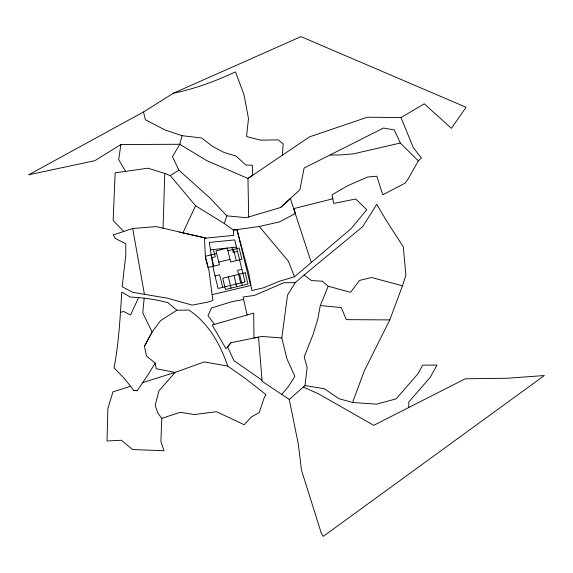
<?xml version="1.0" encoding="UTF-8"?>
<svg xmlns="http://www.w3.org/2000/svg" width="573" height="573" viewBox="0 0 573 573"><rect width="100%" height="100%" fill="white"/><g stroke="black" fill="none" stroke-linecap="round" stroke-linejoin="round"><path stroke-width="0.86" d="M408.742 407.525L408.807 401.995L430.201 377.385L436.984 365.094L422.695 365.116L417.882 373.84L396.115 398.887L376.447 404.151L352.553 402.468L339.001 398.722L324.425 388.773L305.015 385.572L289.243 399.424L298.375 444.383L301.455 470.068L321.295 533.205L323.265 536.364L544.35 375.53L507.284 378.244L465.255 378.782L373.775 425.309L318.194 393.687L303.332 387.054M163.076 228.262L164.745 173.397L147.934 168.211L115.144 172.824L113.146 220.455L123.704 231.506L132.678 228.512L156.164 226.607L204.468 237.745L205.435 258.265L209.045 270.972L212.884 300.61L206.953 302.293L192.213 305.108L167.588 298.225L132.807 292.337L122.156 286.715L125.788 255.372L125.795 243.804L115.209 238.389L113.361 234.851L123.704 231.506M161.794 418.326L160.898 441.454L164.007 450.736L132.614 449.547L121.297 440.257L107.022 440.995L107.867 408.492L112.953 391.846L130.594 386.324L133.573 390.378L137.226 390.686L147.941 374.921L155.197 363.067L146.466 355.998L144.446 346.3L152.103 331.996L160.59 320.608L176.892 310.222L188.947 310.057C208.328 322.964 220.44 344.394 227.717 366.061L246.318 379.183L265.958 394.618L264.053 398.135L259.146 412.675L251.389 416.915L244.256 424.751L216.494 411.7L194.326 414.537L180.266 412.316L161.794 418.326L157.826 413.061L155.154 405.405L158.972 390.786L175.173 372.378L204.246 361.95L227.717 366.061M176.892 310.222L168.025 302.737C155.706 299.378 142.999 297.623 130.257 297.072L121.791 292.058C120.115 317.406 118.876 342.84 114.07 367.845L124.427 378.567L130.594 386.324M282.403 154.989L283.184 143.887L278.149 139.876L260.565 140.127L246.533 136.582L248.481 118.496L244.034 94.846L235.489 71.861C215.663 81.144 194.935 88.872 173.454 93.184L143.515 111.964L28.65 174.815L94.882 160.669L120.91 144.546L179.8 144.267L206.774 160.648L247.966 178.461L309.549 136.854L367.343 117.214L401.021 117.565L424.264 103.813L451.381 128.345L466.093 107.28L300.975 36.636L173.454 93.184M144.152 298.254L142.792 312.944L152.103 331.996L144.446 346.3M305.015 385.572L307.128 367.529L304.206 356.857L313.109 334.41L317.779 319.197L320.3 305.531L328.2 286.228L322.241 281.178L311.554 280.605L304.07 275.04L295.288 282.611L287.539 295.088L281.801 337.948L286.951 358.82L294.859 376.346L288.291 386.675L281.687 394.417L262.112 381.289L258.53 337.125L231.019 342.697L225.963 348.678L212.189 324.991L253.689 313.123L253.975 337.991L261.976 336.458L281.801 337.948M120.91 144.546L118.683 159.695L125.444 171.062M248.668 217.045L247.966 178.461L252.736 175.202L252.292 165.303L245.745 164.988L236.155 156.092L224.022 152.439L213.02 146.688L201.488 137.943L182.035 135.694L179.8 144.267L172.473 156.68L178.855 170.131L210.04 198.108L226.808 215.856L246.283 217.69L280.605 207.498L299.88 189.806L304.084 168.047L383.495 128.044L394.296 129.935L400.312 143.035L418.347 160.877L408.069 179.07L404.875 183.296L382.771 194.813L376.798 176.219L367.572 177.036L347.639 185.745L332.054 194.813L333.701 203.401L355.804 198.996L366.749 209.747L351.077 228.684L294.508 276.759L279.767 281.15L263.702 287.739L251.855 290.568L248.761 273.471L236.964 229.608L233.426 230.088L224.294 223.527L195.551 205.736L170.267 175.603L164.745 173.397M352.553 402.468L364.285 370.91L389.769 319.899L402.525 285.798L405.899 275.183L403.263 246.863L385.679 219.495L376.755 204.282L362.716 226.65L304.07 275.04M224.294 223.527L226.808 215.856M138.609 297.53L130.572 314.978L123.618 311.454L120.394 312.457M179.406 232.151L182.894 232.925L195.551 205.736M231.019 342.697L227.56 346.794L233.934 360.618L262.026 380.2M418.347 160.877L421.406 157.976L413.348 147.762L401.021 117.565M280.605 207.498L290.339 198.559L311.211 262.19M170.267 175.603L178.855 170.131M142.419 382.685L175.173 372.378L156.185 368.761L155.197 363.067M332.856 198.795L293.834 208.586L295.424 213.493L279.495 221.887L259.268 226.5L233.426 230.088L233.691 235.367L204.497 238.275M216.687 253.517L205.449 256.26L208.192 267.498L219.43 264.755L216.035 250.845L227.273 248.102L230.668 262.011L241.906 259.261L239.156 248.03L227.925 250.773M211.673 257.671L215.233 256.804L213.45 249.477M237.516 251.361L233.211 252.414L232.044 247.629M218.779 262.083L230.017 259.34M215.018 275.907L219.631 274.782L222.696 287.345M241.906 269.339L237.609 270.392L240.674 282.947M212.11 294.658L250.616 285.512L236.964 229.608M400.312 143.035L353.383 153.858L340.147 154.968L330.27 154.997M243.632 299.486L231.549 301.756L211.423 308.059L208.013 315.673L214.402 324.361M210.456 249.778L236.491 247.185M295.288 282.611L283.785 282.754L254.412 295.41L243.074 297.007L247.113 315.007M389.769 319.899L346.307 319.641L341.279 307.579L320.3 305.531M133.573 390.378L137.226 390.686M182.894 232.925L206.044 238.117M402.525 285.798L371.655 277.533L359.579 280.405L350.54 292.302L328.2 286.228M182.035 135.694L165.203 130.042L145.399 119.764L143.515 111.964M281.687 394.417L289.243 399.424M259.268 226.5L288.384 261.202L294.508 276.759M233.54 249.398L236.284 260.636M239.578 274.116L242.322 285.354M233.963 275.491L236.706 286.729M228.341 276.866L231.091 288.097M211.072 254.892L213.815 266.123M132.678 228.512L144.417 294.3M245.194 272.748L222.725 278.234L225.468 289.472L247.944 283.986L245.194 272.748M244.972 281.902L218.091 288.47L213.586 270.041L209.324 242.443L234.715 239.915L244.972 281.902"/></g></svg>
